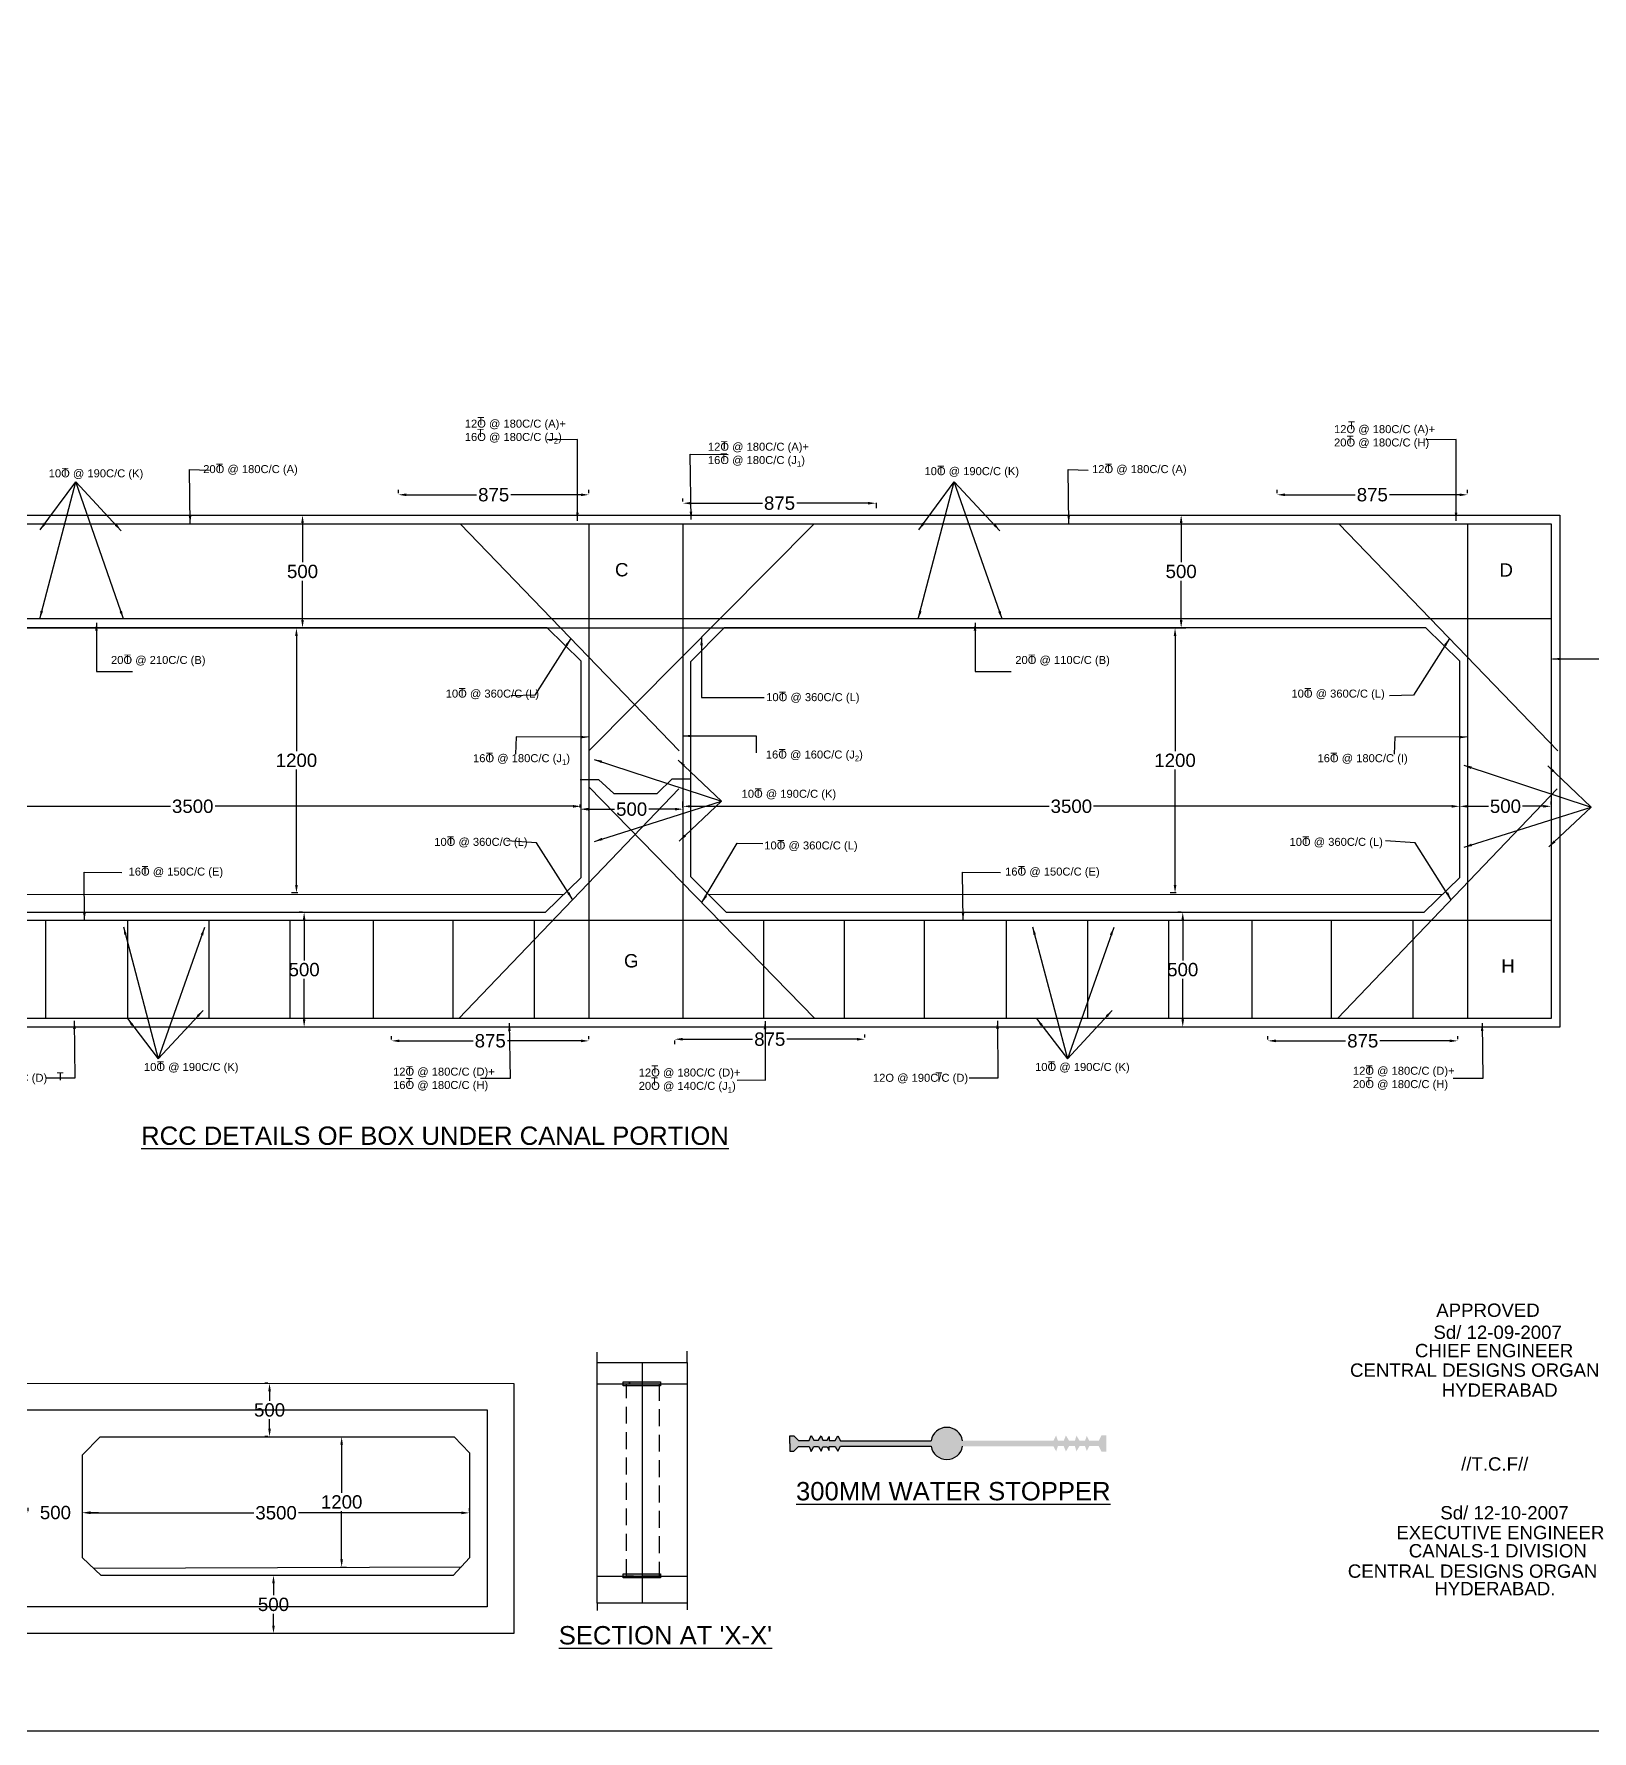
# Model space of a CAD drawing. Header units: metres. Extents: x 450 to 1448, y 458 to 586.
# Drawn here: x 1330.4 to 1388.8, y 458.1 to 521.7 of the extents above; entities that cross this region are included whole.
import ezdxf

# ---------------------------------------------------------------- set-up
doc = ezdxf.new("R2010")
doc.units = ezdxf.units.M
doc.header["$MEASUREMENT"] = 0
doc.linetypes.add('HIDDEN', pattern=[9.525, 6.35, -3.175])
for name, color, linetype in [('DIMENSION', 7, 'Continuous'), ('DRAWING', 7, 'Continuous'), ('TEXT', 7, 'Continuous')]:
    doc.layers.add(name, color=color, linetype=linetype)
doc.styles.get("Standard").update_dxf_attribs({"font": 'arial.ttf'})
doc.dimstyles.get("Standard").update_dxf_attribs({"dimtxt": 0.5, "dimasz": 0.3, "dimexe": 0.18, "dimexo": 0.0625, "dimgap": 0.09, "dimtad": 0, "dimtih": 1, "dimtoh": 1, "dimdec": 4, "dimzin": 0, "dimdsep": 46, "dimtxsty": 'Standard', "dimcen": 0.09, "dimadec": 0, "dimazin": 0, "dimtfac": 1, "dimtdec": 4, "dimtofl": 0, "dimtmove": 0, "dimatfit": 3, "dimfxl": 1, "dimtolj": 1, "dimtzin": 0, "dimarcsym": 0})

# ---------------------------------------------------------------- blocks, each defined once
blk = doc.blocks.new('*D82')
at = {"layer": 'Defpoints', "color": 0, "ltscale": 0.1, "transparency": 16777216}
for p in [(1344.062, 504.426), (1344.062, 504.426), (1351.203, 504.426)]:
    blk.add_point(p, dxfattribs=at)
at = {"layer": 'DIMENSION', "color": 0, "lineweight": -2, "ltscale": 0.1, "transparency": 16777216}
for p, q in [((1344.062, 504.488), (1344.062, 504.606)), ((1351.203, 504.488), (1351.203, 504.606)), ((1344.362, 504.426), (1346.988, 504.426)), ((1350.903, 504.426), (1348.277, 504.426))]:
    blk.add_line(p, q, dxfattribs=at)
at = {"layer": 'DIMENSION', "color": 0, "ltscale": 0.1, "transparency": 16777216}
for points in [[(1344.362, 504.476), (1344.362, 504.376), (1344.062, 504.426)], [(1350.903, 504.476), (1350.903, 504.376), (1351.203, 504.426)]]:
    blk.add_solid(points, dxfattribs=at)
at = {"layer": 'DIMENSION', "color": 0, "ltscale": 0.1, "transparency": 16777216, "insert": (1347.633, 504.426), "char_height": 0.5, "attachment_point": 5}
blk.add_mtext('\\A1;875', dxfattribs=at)
blk = doc.blocks.new('*D96')
at = {"layer": 'Defpoints', "color": 0, "ltscale": 0.1, "transparency": 16777216}
for p in [(1340.439, 503.665), (1307.495, 499.434), (1340.466, 499.434)]:
    blk.add_point(p, dxfattribs=at)
at = {"layer": 'DIMENSION', "color": 0, "lineweight": -2, "ltscale": 0.1, "transparency": 16777216}
for p, q in [((1340.466, 503.365), (1340.466, 501.895)), ((1340.502, 503.665), (1340.646, 503.665)), ((1340.466, 499.734), (1340.466, 501.204)), ((1307.557, 499.434), (1340.646, 499.434))]:
    blk.add_line(p, q, dxfattribs=at)
at = {"layer": 'DIMENSION', "color": 0, "ltscale": 0.1, "transparency": 16777216}
for points in [[(1340.416, 503.365), (1340.516, 503.365), (1340.466, 503.665)], [(1340.416, 499.734), (1340.516, 499.734), (1340.466, 499.434)]]:
    blk.add_solid(points, dxfattribs=at)
at = {"layer": 'DIMENSION', "color": 0, "ltscale": 0.1, "transparency": 16777216, "insert": (1340.466, 501.55), "char_height": 0.5, "attachment_point": 5}
blk.add_mtext('\\A1;500', dxfattribs=at)
blk = doc.blocks.new('*D83')
at = {"layer": 'Defpoints', "color": 0, "ltscale": 0.1, "transparency": 16777216}
for p in [(1340.439, 499.434), (1340.238, 489.5), (1340.346, 489.5)]:
    blk.add_point(p, dxfattribs=at)
at = {"layer": 'DIMENSION', "color": 0, "lineweight": -2, "ltscale": 0.1, "transparency": 16777216}
for p, q in [((1340.377, 499.434), (1340.058, 499.434)), ((1340.238, 499.134), (1340.238, 494.812)), ((1340.238, 489.8), (1340.238, 494.122)), ((1340.284, 489.5), (1340.058, 489.5))]:
    blk.add_line(p, q, dxfattribs=at)
at = {"layer": 'DIMENSION', "color": 0, "ltscale": 0.1, "transparency": 16777216}
for points in [[(1340.188, 499.134), (1340.288, 499.134), (1340.238, 499.434)], [(1340.188, 489.8), (1340.288, 489.8), (1340.238, 489.5)]]:
    blk.add_solid(points, dxfattribs=at)
at = {"layer": 'DIMENSION', "color": 0, "ltscale": 0.1, "transparency": 16777216, "insert": (1340.238, 494.467), "char_height": 0.5, "attachment_point": 5}
blk.add_mtext('\\A1;1200', dxfattribs=at)
blk = doc.blocks.new('*D97')
at = {"layer": 'Defpoints', "color": 0, "ltscale": 0.1, "transparency": 16777216}
for p in [(1340.526, 488.779), (1340.526, 484.464), (1340.526, 484.464)]:
    blk.add_point(p, dxfattribs=at)
at = {"layer": 'DIMENSION', "color": 0, "lineweight": -2, "ltscale": 0.1, "transparency": 16777216}
for p, q in [((1340.463, 488.779), (1340.346, 488.779)), ((1340.526, 488.479), (1340.526, 486.967)), ((1340.526, 484.764), (1340.526, 486.276)), ((1340.463, 484.464), (1340.346, 484.464))]:
    blk.add_line(p, q, dxfattribs=at)
at = {"layer": 'DIMENSION', "color": 0, "ltscale": 0.1, "transparency": 16777216}
for points in [[(1340.476, 488.479), (1340.576, 488.479), (1340.526, 488.779)], [(1340.476, 484.764), (1340.576, 484.764), (1340.526, 484.464)]]:
    blk.add_solid(points, dxfattribs=at)
at = {"layer": 'DIMENSION', "color": 0, "ltscale": 0.1, "transparency": 16777216, "insert": (1340.526, 486.621), "char_height": 0.5, "attachment_point": 5}
blk.add_mtext('\\A1;500', dxfattribs=at)
blk = doc.blocks.new('*D99')
at = {"layer": 'Defpoints', "color": 0, "ltscale": 0.1, "transparency": 16777216}
for p in [(1321.787, 492.638), (1350.911, 492.745), (1350.911, 492.638)]:
    blk.add_point(p, dxfattribs=at)
at = {"layer": 'DIMENSION', "color": 0, "lineweight": -2, "ltscale": 0.1, "transparency": 16777216}
for p, q in [((1321.787, 492.701), (1321.787, 492.925)), ((1322.087, 492.745), (1335.514, 492.745)), ((1350.611, 492.745), (1337.185, 492.745)), ((1350.911, 492.701), (1350.911, 492.925))]:
    blk.add_line(p, q, dxfattribs=at)
at = {"layer": 'DIMENSION', "color": 0, "ltscale": 0.1, "transparency": 16777216}
for points in [[(1322.087, 492.795), (1322.087, 492.695), (1321.787, 492.745)], [(1350.611, 492.795), (1350.611, 492.695), (1350.911, 492.745)]]:
    blk.add_solid(points, dxfattribs=at)
at = {"layer": 'DIMENSION', "color": 0, "ltscale": 0.1, "transparency": 16777216, "insert": (1336.349, 492.745), "char_height": 0.5, "attachment_point": 5}
blk.add_mtext('\\A1;3500', dxfattribs=at)
blk = doc.blocks.new('*D86')
at = {"layer": 'Defpoints', "color": 0, "ltscale": 0.1, "transparency": 16777216}
for p in [(1343.801, 483.937), (1351.205, 483.951), (1351.205, 483.951)]:
    blk.add_point(p, dxfattribs=at)
at = {"layer": 'DIMENSION', "color": 0, "lineweight": -2, "ltscale": 0.1, "transparency": 16777216}
for p, q in [((1343.801, 484), (1343.801, 484.131)), ((1344.101, 483.951), (1346.859, 483.951)), ((1350.905, 483.951), (1348.148, 483.951)), ((1351.205, 484.014), (1351.205, 484.131))]:
    blk.add_line(p, q, dxfattribs=at)
at = {"layer": 'DIMENSION', "color": 0, "ltscale": 0.1, "transparency": 16777216}
for points in [[(1344.101, 484.001), (1344.101, 483.901), (1343.801, 483.951)], [(1350.905, 484.001), (1350.905, 483.901), (1351.205, 483.951)]]:
    blk.add_solid(points, dxfattribs=at)
at = {"layer": 'DIMENSION', "color": 0, "ltscale": 0.1, "transparency": 16777216, "insert": (1347.503, 483.951), "char_height": 0.5, "attachment_point": 5}
blk.add_mtext('\\A1;875', dxfattribs=at)
blk = doc.blocks.new('*D100')
at = {"layer": 'Defpoints', "color": 0, "ltscale": 0.1, "transparency": 16777216}
for p in [(1373.384, 503.665), (1307.495, 499.434), (1373.411, 499.434)]:
    blk.add_point(p, dxfattribs=at)
at = {"layer": 'DIMENSION', "color": 0, "lineweight": -2, "ltscale": 0.1, "transparency": 16777216}
for p, q in [((1373.411, 503.365), (1373.411, 501.895)), ((1373.446, 503.665), (1373.591, 503.665)), ((1373.411, 499.734), (1373.411, 501.204)), ((1307.557, 499.434), (1373.591, 499.434))]:
    blk.add_line(p, q, dxfattribs=at)
at = {"layer": 'DIMENSION', "color": 0, "ltscale": 0.1, "transparency": 16777216}
for points in [[(1373.361, 503.365), (1373.461, 503.365), (1373.411, 503.665)], [(1373.361, 499.734), (1373.461, 499.734), (1373.411, 499.434)]]:
    blk.add_solid(points, dxfattribs=at)
at = {"layer": 'DIMENSION', "color": 0, "ltscale": 0.1, "transparency": 16777216, "insert": (1373.411, 501.55), "char_height": 0.5, "attachment_point": 5}
blk.add_mtext('\\A1;500', dxfattribs=at)
blk = doc.blocks.new('*D87')
at = {"layer": 'Defpoints', "color": 0, "ltscale": 0.1, "transparency": 16777216}
for p in [(1373.384, 499.434), (1373.182, 489.5), (1373.291, 489.5)]:
    blk.add_point(p, dxfattribs=at)
at = {"layer": 'DIMENSION', "color": 0, "lineweight": -2, "ltscale": 0.1, "transparency": 16777216}
for p, q in [((1373.321, 499.434), (1373.002, 499.434)), ((1373.182, 499.134), (1373.182, 494.812)), ((1373.182, 489.8), (1373.182, 494.122)), ((1373.228, 489.5), (1373.002, 489.5))]:
    blk.add_line(p, q, dxfattribs=at)
at = {"layer": 'DIMENSION', "color": 0, "ltscale": 0.1, "transparency": 16777216}
for points in [[(1373.132, 499.134), (1373.232, 499.134), (1373.182, 499.434)], [(1373.132, 489.8), (1373.232, 489.8), (1373.182, 489.5)]]:
    blk.add_solid(points, dxfattribs=at)
at = {"layer": 'DIMENSION', "color": 0, "ltscale": 0.1, "transparency": 16777216, "insert": (1373.182, 494.467), "char_height": 0.5, "attachment_point": 5}
blk.add_mtext('\\A1;1200', dxfattribs=at)
blk = doc.blocks.new('*D101')
at = {"layer": 'Defpoints', "color": 0, "ltscale": 0.1, "transparency": 16777216}
for p in [(1373.47, 488.779), (1373.47, 484.464), (1373.47, 484.464)]:
    blk.add_point(p, dxfattribs=at)
at = {"layer": 'DIMENSION', "color": 0, "lineweight": -2, "ltscale": 0.1, "transparency": 16777216}
for p, q in [((1373.408, 488.779), (1373.29, 488.779)), ((1373.47, 488.479), (1373.47, 486.967)), ((1373.47, 484.764), (1373.47, 486.276)), ((1373.408, 484.464), (1373.29, 484.464))]:
    blk.add_line(p, q, dxfattribs=at)
at = {"layer": 'DIMENSION', "color": 0, "ltscale": 0.1, "transparency": 16777216}
for points in [[(1373.42, 488.479), (1373.52, 488.479), (1373.47, 488.779)], [(1373.42, 484.764), (1373.52, 484.764), (1373.47, 484.464)]]:
    blk.add_solid(points, dxfattribs=at)
at = {"layer": 'DIMENSION', "color": 0, "ltscale": 0.1, "transparency": 16777216, "insert": (1373.47, 486.621), "char_height": 0.5, "attachment_point": 5}
blk.add_mtext('\\A1;500', dxfattribs=at)
blk = doc.blocks.new('*D102')
at = {"layer": 'Defpoints', "color": 0, "ltscale": 0.1, "transparency": 16777216}
for p in [(1350.879, 492.638), (1354.732, 492.638), (1354.732, 492.638)]:
    blk.add_point(p, dxfattribs=at)
at = {"layer": 'DIMENSION', "color": 0, "lineweight": -2, "ltscale": 0.1, "transparency": 16777216}
for p, q in [((1350.879, 492.701), (1350.879, 492.818)), ((1351.179, 492.638), (1352.164, 492.638)), ((1354.432, 492.638), (1353.447, 492.638)), ((1354.732, 492.701), (1354.732, 492.818))]:
    blk.add_line(p, q, dxfattribs=at)
at = {"layer": 'DIMENSION', "color": 0, "ltscale": 0.1, "transparency": 16777216}
for points in [[(1351.179, 492.688), (1351.179, 492.588), (1350.879, 492.638)], [(1354.432, 492.688), (1354.432, 492.588), (1354.732, 492.638)]]:
    blk.add_solid(points, dxfattribs=at)
at = {"layer": 'DIMENSION', "color": 0, "ltscale": 0.1, "transparency": 16777216, "insert": (1352.806, 492.638), "char_height": 0.5, "attachment_point": 5}
blk.add_mtext('\\A1;500', dxfattribs=at)
blk = doc.blocks.new('*D103')
at = {"layer": 'Defpoints', "color": 0, "ltscale": 0.1, "transparency": 16777216}
for p in [(1354.732, 492.638), (1383.856, 492.745), (1383.856, 492.638)]:
    blk.add_point(p, dxfattribs=at)
at = {"layer": 'DIMENSION', "color": 0, "lineweight": -2, "ltscale": 0.1, "transparency": 16777216}
for p, q in [((1354.732, 492.701), (1354.732, 492.925)), ((1355.032, 492.745), (1368.458, 492.745)), ((1383.556, 492.745), (1370.129, 492.745)), ((1383.856, 492.701), (1383.856, 492.925))]:
    blk.add_line(p, q, dxfattribs=at)
at = {"layer": 'DIMENSION', "color": 0, "ltscale": 0.1, "transparency": 16777216}
for points in [[(1355.032, 492.795), (1355.032, 492.695), (1354.732, 492.745)], [(1383.556, 492.795), (1383.556, 492.695), (1383.856, 492.745)]]:
    blk.add_solid(points, dxfattribs=at)
at = {"layer": 'DIMENSION', "color": 0, "ltscale": 0.1, "transparency": 16777216, "insert": (1369.294, 492.745), "char_height": 0.5, "attachment_point": 5}
blk.add_mtext('\\A1;3500', dxfattribs=at)
blk = doc.blocks.new('*D88')
at = {"layer": 'Defpoints', "color": 0, "ltscale": 0.1, "transparency": 16777216}
for p in [(1354.419, 484.029), (1361.553, 484.012), (1361.553, 484.012)]:
    blk.add_point(p, dxfattribs=at)
at = {"layer": 'DIMENSION', "color": 0, "lineweight": -2, "ltscale": 0.1, "transparency": 16777216}
for p, q in [((1354.419, 483.967), (1354.419, 483.832)), ((1354.719, 484.012), (1357.341, 484.012)), ((1361.253, 484.012), (1358.63, 484.012)), ((1361.553, 484.074), (1361.553, 484.192))]:
    blk.add_line(p, q, dxfattribs=at)
at = {"layer": 'DIMENSION', "color": 0, "ltscale": 0.1, "transparency": 16777216}
for points in [[(1354.719, 484.062), (1354.719, 483.962), (1354.419, 484.012)], [(1361.253, 484.062), (1361.253, 483.962), (1361.553, 484.012)]]:
    blk.add_solid(points, dxfattribs=at)
at = {"layer": 'DIMENSION', "color": 0, "ltscale": 0.1, "transparency": 16777216, "insert": (1357.986, 484.012), "char_height": 0.5, "attachment_point": 5}
blk.add_mtext('\\A1;875', dxfattribs=at)
blk = doc.blocks.new('*D89')
at = {"layer": 'Defpoints', "color": 0, "ltscale": 0.1, "transparency": 16777216}
for p in [(1376.661, 483.937), (1383.782, 483.951), (1383.782, 483.951)]:
    blk.add_point(p, dxfattribs=at)
at = {"layer": 'DIMENSION', "color": 0, "lineweight": -2, "ltscale": 0.1, "transparency": 16777216}
for p, q in [((1376.661, 484), (1376.661, 484.131)), ((1376.961, 483.951), (1379.577, 483.951)), ((1383.482, 483.951), (1380.866, 483.951)), ((1383.782, 484.014), (1383.782, 484.131))]:
    blk.add_line(p, q, dxfattribs=at)
at = {"layer": 'DIMENSION', "color": 0, "ltscale": 0.1, "transparency": 16777216}
for points in [[(1376.961, 484.001), (1376.961, 483.901), (1376.661, 483.951)], [(1383.482, 484.001), (1383.482, 483.901), (1383.782, 483.951)]]:
    blk.add_solid(points, dxfattribs=at)
at = {"layer": 'DIMENSION', "color": 0, "ltscale": 0.1, "transparency": 16777216, "insert": (1380.221, 483.951), "char_height": 0.5, "attachment_point": 5}
blk.add_mtext('\\A1;875', dxfattribs=at)
blk = doc.blocks.new('*D90')
at = {"layer": 'Defpoints', "color": 0, "ltscale": 0.1, "transparency": 16777216}
for p in [(1354.732, 504.11), (1354.732, 504.11), (1361.971, 504.186)]:
    blk.add_point(p, dxfattribs=at)
at = {"layer": 'DIMENSION', "color": 0, "lineweight": -2, "ltscale": 0.1, "transparency": 16777216}
for p, q in [((1354.732, 504.172), (1354.732, 504.29)), ((1355.032, 504.11), (1357.707, 504.11)), ((1361.671, 504.11), (1358.996, 504.11)), ((1361.971, 504.124), (1361.971, 503.93))]:
    blk.add_line(p, q, dxfattribs=at)
at = {"layer": 'DIMENSION', "color": 0, "ltscale": 0.1, "transparency": 16777216}
for points in [[(1355.032, 504.16), (1355.032, 504.06), (1354.732, 504.11)], [(1361.671, 504.16), (1361.671, 504.06), (1361.971, 504.11)]]:
    blk.add_solid(points, dxfattribs=at)
at = {"layer": 'DIMENSION', "color": 0, "ltscale": 0.1, "transparency": 16777216, "insert": (1358.351, 504.11), "char_height": 0.5, "attachment_point": 5}
blk.add_mtext('\\A1;875', dxfattribs=at)
blk = doc.blocks.new('*D91')
at = {"layer": 'Defpoints', "color": 0, "ltscale": 0.1, "transparency": 16777216}
for p in [(1377.006, 504.426), (1377.006, 504.426), (1384.148, 504.426)]:
    blk.add_point(p, dxfattribs=at)
at = {"layer": 'DIMENSION', "color": 0, "lineweight": -2, "ltscale": 0.1, "transparency": 16777216}
for p, q in [((1377.006, 504.488), (1377.006, 504.606)), ((1384.148, 504.488), (1384.148, 504.606)), ((1377.306, 504.426), (1379.933, 504.426)), ((1383.848, 504.426), (1381.222, 504.426))]:
    blk.add_line(p, q, dxfattribs=at)
at = {"layer": 'DIMENSION', "color": 0, "ltscale": 0.1, "transparency": 16777216}
for points in [[(1377.306, 504.476), (1377.306, 504.376), (1377.006, 504.426)], [(1383.848, 504.476), (1383.848, 504.376), (1384.148, 504.426)]]:
    blk.add_solid(points, dxfattribs=at)
at = {"layer": 'DIMENSION', "color": 0, "ltscale": 0.1, "transparency": 16777216, "insert": (1380.577, 504.426), "char_height": 0.5, "attachment_point": 5}
blk.add_mtext('\\A1;875', dxfattribs=at)
blk = doc.blocks.new('*D112')
at = {"layer": 'Defpoints', "color": 0, "ltscale": 0.1, "transparency": 16777216}
for p in [(1330.179, 466.264), (1330.179, 466.255), (1332.222, 466.255)]:
    blk.add_point(p, dxfattribs=at)
at = {"layer": 'DIMENSION', "color": 0, "lineweight": -2, "ltscale": 0.1, "transparency": 16777216}
for p, q in [((1330.179, 466.318), (1330.179, 466.444)), ((1332.222, 466.318), (1332.222, 466.444)), ((1329.879, 466.264), (1329.579, 466.264)), ((1332.522, 466.264), (1332.822, 466.264))]:
    blk.add_line(p, q, dxfattribs=at)
at = {"layer": 'DIMENSION', "color": 0, "ltscale": 0.1, "transparency": 16777216}
for points in [[(1329.879, 466.314), (1329.879, 466.214), (1330.179, 466.264)], [(1332.522, 466.314), (1332.522, 466.214), (1332.222, 466.264)]]:
    blk.add_solid(points, dxfattribs=at)
at = {"layer": 'DIMENSION', "color": 0, "ltscale": 0.1, "transparency": 16777216, "insert": (1331.201, 466.264), "char_height": 0.5, "attachment_point": 5}
blk.add_mtext('\\A1;500', dxfattribs=at)
blk = doc.blocks.new('*D113')
at = {"layer": 'Defpoints', "color": 0, "ltscale": 0.1, "transparency": 16777216}
for p in [(1332.222, 466.255), (1346.726, 466.255), (1346.726, 466.255)]:
    blk.add_point(p, dxfattribs=at)
at = {"layer": 'DIMENSION', "color": 0, "lineweight": -2, "ltscale": 0.1, "transparency": 16777216}
for p, q in [((1332.222, 466.318), (1332.222, 466.435)), ((1346.726, 466.318), (1346.726, 466.435)), ((1332.522, 466.255), (1338.638, 466.255)), ((1346.426, 466.255), (1340.31, 466.255))]:
    blk.add_line(p, q, dxfattribs=at)
at = {"layer": 'DIMENSION', "color": 0, "ltscale": 0.1, "transparency": 16777216}
for points in [[(1332.522, 466.305), (1332.522, 466.205), (1332.222, 466.255)], [(1346.426, 466.305), (1346.426, 466.205), (1346.726, 466.255)]]:
    blk.add_solid(points, dxfattribs=at)
at = {"layer": 'DIMENSION', "color": 0, "ltscale": 0.1, "transparency": 16777216, "insert": (1339.474, 466.255), "char_height": 0.5, "attachment_point": 5}
blk.add_mtext('\\A1;3500', dxfattribs=at)
blk = doc.blocks.new('*D114')
at = {"layer": 'Defpoints', "color": 0, "ltscale": 0.1, "transparency": 16777216}
for p in [(1341.793, 469.105), (1341.81, 464.216), (1341.933, 464.216)]:
    blk.add_point(p, dxfattribs=at)
at = {"layer": 'DIMENSION', "color": 0, "lineweight": -2, "ltscale": 0.1, "transparency": 16777216}
for p, q in [((1341.855, 469.105), (1342.113, 469.105)), ((1341.933, 468.805), (1341.933, 467.006)), ((1341.933, 464.516), (1341.933, 466.316)), ((1341.873, 464.216), (1342.113, 464.216))]:
    blk.add_line(p, q, dxfattribs=at)
at = {"layer": 'DIMENSION', "color": 0, "ltscale": 0.1, "transparency": 16777216}
for points in [[(1341.883, 468.805), (1341.983, 468.805), (1341.933, 469.105)], [(1341.883, 464.516), (1341.983, 464.516), (1341.933, 464.216)]]:
    blk.add_solid(points, dxfattribs=at)
at = {"layer": 'DIMENSION', "color": 0, "ltscale": 0.1, "transparency": 16777216, "insert": (1341.933, 466.661), "char_height": 0.5, "attachment_point": 5}
blk.add_mtext('\\A1;1200', dxfattribs=at)
blk = doc.blocks.new('*D117')
at = {"layer": 'Defpoints', "color": 0, "ltscale": 0.1, "transparency": 16777216}
for p in [(1339.229, 471.111), (1339.23, 471.111), (1339.229, 469.113)]:
    blk.add_point(p, dxfattribs=at)
at = {"layer": 'DIMENSION', "color": 0, "lineweight": -2, "ltscale": 0.1, "transparency": 16777216}
for p, q in [((1339.167, 471.111), (1339.049, 471.111)), ((1339.229, 470.811), (1339.229, 470.457)), ((1339.229, 469.413), (1339.229, 469.767)), ((1339.167, 469.113), (1339.049, 469.113))]:
    blk.add_line(p, q, dxfattribs=at)
at = {"layer": 'DIMENSION', "color": 0, "ltscale": 0.1, "transparency": 16777216}
for points in [[(1339.179, 470.811), (1339.279, 470.811), (1339.229, 471.111)], [(1339.179, 469.413), (1339.279, 469.413), (1339.229, 469.113)]]:
    blk.add_solid(points, dxfattribs=at)
at = {"layer": 'DIMENSION', "color": 0, "ltscale": 0.1, "transparency": 16777216, "insert": (1339.229, 470.112), "char_height": 0.5, "attachment_point": 5}
blk.add_mtext('\\A1;500', dxfattribs=at)
blk = doc.blocks.new('*D118')
at = {"layer": 'Defpoints', "color": 0, "ltscale": 0.1, "transparency": 16777216}
for p in [(1339.377, 463.91), (1339.53, 463.91), (1339.512, 461.729)]:
    blk.add_point(p, dxfattribs=at)
at = {"layer": 'DIMENSION', "color": 0, "lineweight": -2, "ltscale": 0.1, "transparency": 16777216}
for p, q in [((1339.468, 463.91), (1339.197, 463.91)), ((1339.377, 463.61), (1339.377, 463.165)), ((1339.377, 462.029), (1339.377, 462.474)), ((1339.45, 461.729), (1339.197, 461.729))]:
    blk.add_line(p, q, dxfattribs=at)
at = {"layer": 'DIMENSION', "color": 0, "ltscale": 0.1, "transparency": 16777216}
for points in [[(1339.327, 463.61), (1339.427, 463.61), (1339.377, 463.91)], [(1339.327, 462.029), (1339.427, 462.029), (1339.377, 461.729)]]:
    blk.add_solid(points, dxfattribs=at)
at = {"layer": 'DIMENSION', "color": 0, "ltscale": 0.1, "transparency": 16777216, "insert": (1339.377, 462.82), "char_height": 0.5, "attachment_point": 5}
blk.add_mtext('\\A1;500', dxfattribs=at)
blk = doc.blocks.new('*D129')
at = {"layer": 'Defpoints', "color": 0, "ltscale": 0.1, "transparency": 16777216}
for p in [(1383.856, 492.745), (1387.285, 492.745), (1387.285, 492.745)]:
    blk.add_point(p, dxfattribs=at)
at = {"layer": 'DIMENSION', "color": 0, "lineweight": -2, "ltscale": 0.1, "transparency": 16777216}
for p, q in [((1383.856, 492.808), (1383.856, 492.925)), ((1384.156, 492.745), (1384.929, 492.745)), ((1386.985, 492.745), (1386.212, 492.745)), ((1387.285, 492.808), (1387.285, 492.925))]:
    blk.add_line(p, q, dxfattribs=at)
at = {"layer": 'DIMENSION', "color": 0, "ltscale": 0.1, "transparency": 16777216}
for points in [[(1384.156, 492.795), (1384.156, 492.695), (1383.856, 492.745)], [(1386.985, 492.795), (1386.985, 492.695), (1387.285, 492.745)]]:
    blk.add_solid(points, dxfattribs=at)
at = {"layer": 'DIMENSION', "color": 0, "ltscale": 0.1, "transparency": 16777216, "insert": (1385.57, 492.745), "char_height": 0.5, "attachment_point": 5}
blk.add_mtext('\\A1;500', dxfattribs=at)

msp = doc.modelspace()

# ---------------------------------------------------------------- hatches: boundary and pattern name
at = {"layer": 'DRAWING', "ltscale": 0.1}
h = msp.add_hatch(dxfattribs=at)
h.set_pattern_fill('AR-CONC', scale=0.5)
h.set_pattern_definition([(50, (0, 0), (3.586301, -0.3137607), [0.375, -4.125]), (355, (0, 0), (-0.693757, 3.760961), [0.3, -3.3]), (100.45144, (0.299, -0.026), (2.892544, 3.4472), [0.318701, -3.505711]), (46.1842, (0, 1), (5.336207, -0.827596), [0.5625, -6.1875]), (96.63564, (0.4447, 0.931), (4.67331, 4.870593), [0.478052, -5.258569]), (351.18416, (0, 1), (4.67331, 4.870593), [0.45, -4.95]), (21, (0.5, 0.75), (2.984535, -2.0130945), [0.375, -4.125]), (326, (0.5, 0.75), (1.216577, 3.62575), [0.3, -3.3]), (71.45144, (0.7487, 0.5822), (4.201112, 1.612656), [0.318701, -3.505711]), (37.5, (0, 0), (0.0607993, 1.6644693), [0, -3.26, 0, -3.35, 0, -3.3125]), (7.5, (0, 0), (1.3153477, 1.9720586), [0, -1.91, 0, -3.185, 0, -1.2625]), (327.5, (-1.115, 0), (2.6691122, -0.1127744), [0, -1.25, 0, -3.9, 0, -5.175]), (317.5, (-1.615, 0), (2.915931, 0.500525), [0, -1.625, 0, -2.59, 0, -3.675])])
h.paths.add_polyline_path([(1352.49401, 471.17113), (1353.89235, 471.17113), (1353.89235, 471.02264), (1352.49401, 471.02264)])
h.paths.add_polyline_path([(1352.49401, 463.9637), (1353.89235, 463.9637), (1353.89235, 463.81522), (1352.49401, 463.81522)])
h = msp.add_hatch(color=7, dxfattribs=at)
h.dxf.hatch_style = 1
h.paths.add_polyline_path([(1352.49401, 471.17113), (1353.89235, 471.17113), (1353.89235, 471.02264), (1352.49401, 471.02264)])
h.paths.add_polyline_path([(1352.49401, 463.9637), (1353.89235, 463.9637), (1353.89235, 463.81522), (1352.49401, 463.81522)])
h = msp.add_hatch(color=7, dxfattribs=at)
h.dxf.hatch_style = 1
h.paths.add_polyline_path([(1364.03171, 468.96099), (1360.63779, 468.96099), (1360.5358, 469.14791), (1360.43376, 468.96949), (1360.21694, 468.96949), (1360.21694, 469.11816), (1360.14043, 468.97798), (1359.97463, 468.97798), (1359.9066, 469.14791), (1359.81735, 468.97373), (1359.63454, 468.97373), (1359.5325, 469.16065), (1359.46025, 468.96524), (1359.06063, 468.96524), (1358.89056, 469.14791), (1358.74181, 469.14791), (1358.74181, 468.85671), (1370.60215, 468.85671), (1370.60215, 469.16032), (1370.42243, 469.16032), (1370.31974, 468.95691), (1369.96326, 468.95691), (1369.87372, 469.14019), (1369.80545, 468.95691), (1369.60072, 468.95691), (1369.48553, 469.14873), (1369.42583, 468.95691), (1369.20832, 468.95691), (1369.08887, 469.15724), (1369.00785, 468.95691), (1368.7903, 468.95691), (1368.72207, 469.15297), (1368.62397, 468.96099), (1365.21707, 468.96099, 0.83942348)])
h.paths.add_polyline_path([(1365.21707, 468.75244), (1368.62397, 468.75244), (1368.72207, 468.56045), (1368.7903, 468.75652), (1369.00785, 468.75652), (1369.08887, 468.55619), (1369.20832, 468.75652), (1369.42583, 468.75652), (1369.48553, 468.5647), (1369.60072, 468.75652), (1369.80545, 468.75652), (1369.87372, 468.57324), (1369.96326, 468.75652), (1370.31974, 468.75652), (1370.42243, 468.5531), (1370.60215, 468.5531), (1370.60215, 468.85671), (1358.74181, 468.85671), (1358.74181, 468.56552), (1358.89056, 468.56552), (1359.06063, 468.74819), (1359.46025, 468.74819), (1359.5325, 468.55277), (1359.63454, 468.73969), (1359.81735, 468.73969), (1359.9066, 468.56552), (1359.97463, 468.73544), (1360.14043, 468.73544), (1360.21694, 468.59526), (1360.21694, 468.74394), (1360.43376, 468.74394), (1360.5358, 468.56552), (1360.63779, 468.75244), (1364.03171, 468.75244, 0.83942348)])

# ---------------------------------------------------------------- linework, layer by layer
for points in [[(1277.21883, 552.38184), (1447.64372, 552.38184), (1447.64372, 458.07318), (1277.21883, 458.07318)], [(1284.99038, 503.66545), (1387.60849, 503.66545), (1387.60849, 484.46408), (1284.99038, 484.46408)], [(1285.31426, 503.34158), (1387.28461, 503.34158), (1387.28461, 484.78795), (1285.31426, 484.78795)], [(1351.51718, 471.89013), (1354.88513, 471.89013), (1354.88513, 462.86932), (1351.51718, 462.86932)], [(1297.08549, 471.11572), (1348.38736, 471.11041), (1348.38736, 461.72783), (1297.08549, 461.73314)], [(1352.49401, 471.17113), (1353.89235, 471.17113), (1353.89235, 471.02264), (1352.49401, 471.02264)], [(1298.08221, 470.11889), (1347.39064, 470.11379), (1347.39064, 462.72465), (1298.08221, 462.72975)], [(1352.49401, 463.9637), (1353.89235, 463.9637), (1353.89235, 463.81522), (1352.49401, 463.81522)]]:
    msp.add_lwpolyline(points, close=True, dxfattribs=at)
for points in [[(1346.37924, 503.34158), (1354.58695, 494.83182)], [(1346.37924, 503.34158), (1354.58695, 494.83182)], [(1351.20325, 503.34158), (1351.20325, 484.78795)], [(1351.20325, 494.82803), (1359.65256, 503.34158)], [(1354.73179, 503.34158), (1354.73179, 484.78795)], [(1379.32374, 503.34158), (1387.53145, 494.83182)], [(1384.14775, 503.34158), (1384.14775, 484.78795)], [(1351.20325, 499.77354), (1318.25875, 499.77354)], [(1387.28461, 499.77354), (1351.20325, 499.77354)], [(1349.63846, 499.4338), (1323.32724, 499.4338)], [(1350.9111, 498.19049), (1349.63846, 499.4338)], [(1355.01936, 498.1687), (1356.27174, 499.4338)], [(1382.58296, 499.4338), (1356.27174, 499.4338)], [(1383.8556, 498.19049), (1382.58296, 499.4338)], [(1350.9111, 490.07666), (1350.9111, 498.19049)], [(1355.01936, 498.1687), (1355.01936, 490.10919)], [(1383.8556, 490.07666), (1383.8556, 498.19049)], [(1346.33277, 484.78795), (1354.5706, 493.39917)], [(1346.33277, 484.78795), (1354.5706, 493.39917)], [(1350.87938, 493.74621), (1351.56678, 493.74621), (1352.13927, 493.22051), (1353.76478, 493.22051), (1354.32055, 493.77171), (1355.01936, 493.77171)], [(1359.68, 484.78795), (1351.20325, 493.47787)], [(1379.27727, 484.78795), (1387.51509, 493.39917)], [(1349.57632, 488.77871), (1350.9111, 490.07666)], [(1356.3448, 488.77871), (1355.01936, 490.10919)], [(1382.52082, 488.77871), (1383.8556, 490.07666)], [(1350.24371, 489.42768), (1322.73758, 489.44395)], [(1383.18821, 489.42768), (1355.68208, 489.44395)], [(1323.4003, 488.77871), (1349.57632, 488.77871)], [(1356.3448, 488.77871), (1382.52082, 488.77871)], [(1351.20325, 488.46009), (1318.25875, 488.46009)], [(1330.83075, 488.46009), (1330.83075, 484.78795)], [(1333.9005, 488.46009), (1333.9005, 484.78795)], [(1336.94862, 488.46009), (1336.94862, 484.78795)], [(1339.99227, 488.46009), (1339.99227, 484.78795)], [(1343.11747, 488.46009), (1343.11747, 484.78795)], [(1346.09582, 488.46009), (1346.09582, 484.78795)], [(1349.15254, 488.46009), (1349.15254, 484.78795)], [(1387.28461, 488.46009), (1351.20325, 488.46009)], [(1357.74931, 488.46009), (1357.74931, 484.78795)], [(1360.7708, 488.46009), (1360.7708, 484.78795)], [(1363.77525, 488.46009), (1363.77525, 484.78795)], [(1366.845, 488.46009), (1366.845, 484.78795)], [(1369.89312, 488.46009), (1369.89312, 484.78795)], [(1372.93677, 488.46009), (1372.93677, 484.78795)], [(1376.06197, 488.46009), (1376.06197, 484.78795)], [(1379.04032, 488.46009), (1379.04032, 484.78795)], [(1382.09704, 488.46009), (1382.09704, 484.78795)], [(1357.80749, 482.47291), (1356.76287, 482.45954)], [(1351.51718, 471.89013), (1351.51718, 472.27547)], [(1354.88513, 471.89013), (1354.88513, 472.31781)], [(1353.20116, 471.89013), (1353.20116, 462.86932)], [(1351.51718, 471.09101), (1354.88513, 471.09101)], [(1332.22184, 468.42579), (1332.88063, 469.10537)], [(1332.88063, 469.10537), (1346.14901, 469.10537)], [(1346.14901, 469.10537), (1346.72613, 468.50604)], [(1358.74181, 468.85671), (1358.74181, 469.14791), (1358.89056, 469.14791), (1359.06063, 468.96524), (1359.46025, 468.96524), (1359.5325, 469.16065), (1359.63454, 468.97373), (1359.81735, 468.97373), (1359.9066, 469.14791), (1359.97463, 468.97798), (1360.14043, 468.97798), (1360.21694, 469.11816), (1360.21694, 468.96949), (1360.43376, 468.96949), (1360.5358, 469.14791), (1360.63779, 468.96099), (1364.03171, 468.96099)], [(1332.22184, 464.57251), (1332.22184, 468.42579)], [(1346.72613, 468.50604), (1346.72613, 464.56327)], [(1358.74181, 468.85671), (1358.74181, 468.56552), (1358.89056, 468.56552), (1359.06063, 468.74819), (1359.46025, 468.74819), (1359.5325, 468.55277), (1359.63454, 468.73969), (1359.81735, 468.73969), (1359.9066, 468.56552), (1359.97463, 468.73544), (1360.14043, 468.73544), (1360.21694, 468.59526), (1360.21694, 468.74394), (1360.43376, 468.74394), (1360.5358, 468.56552), (1360.63779, 468.75244), (1364.03171, 468.75244)], [(1332.22184, 464.57251), (1332.92134, 463.90281)], [(1346.72613, 464.56327), (1346.1179, 463.90281)], [(1332.62866, 464.18302), (1346.42202, 464.23304)], [(1346.1179, 463.90281), (1332.92134, 463.90281)], [(1351.51718, 463.88358), (1354.88513, 463.88358)], [(1351.51718, 462.86932), (1351.51718, 462.5873)], [(1354.88513, 462.86932), (1354.88513, 462.6207)]]:
    msp.add_lwpolyline(points, dxfattribs=at)
at = {"layer": 'DRAWING', "linetype": 'HIDDEN', "ltscale": 0.1}
msp.add_lwpolyline([(1352.61415, 471.09101), (1353.83313, 471.09101), (1353.83313, 463.88358), (1352.61415, 463.88358)], close=True, dxfattribs=at)
at = {"layer": 'DRAWING', "ltscale": 0.1}
for start, end in [(9.9782263, 170.0217737), (189.9782263, 350.0217737)]:
    msp.add_arc((1364.62439, 468.85671), 0.60179, start, end, dxfattribs=at)

# ---------------------------------------------------------------- texts
at = {"layer": 'DIMENSION', "attachment_point": 1}
for s, insert, char_height, width in [('\\A1;12O @ 180C/C (A)+\\P16O @ 180C/C (J{\\H0.7x;\\S^ 2;})', (1346.54957, 507.24331), 0.3, 3.8986268), ('T', (1347.02439, 507.34235), 0.3, 0.2496794), ('T', (1379.66533, 507.1754), 0.3, 0.2496794), ('T', (1347.00828, 506.89466), 0.3, 0.2496794), ('\\A1;12O @ 180C/C (A)+\\P20O @ 180C/C (H)', (1379.14296, 507.03719), 0.3, 3.8986268), ('T', (1379.61447, 506.64406), 0.3, 0.2496794), ('\\A1;12O @ 180C/C (A)+\\P16O @ 180C/C (J{\\H0.7x;\\S^ 1;})', (1355.66598, 506.37838), 0.3, 3.8986268), ('T', (1356.1375, 505.98524), 0.3, 0.2496794), ('T', (1356.15361, 506.43293), 0.3, 0.2496794), ('10O @ 190C/C (K)', (1330.94851, 505.38029), 0.3, 3.8986268), ('T', (1331.43613, 505.43485), 0.3, 0.2496794), ('20O @ 180C/C (A)', (1336.74182, 505.53917), 0.3, 3.8986268), ('T', (1337.22944, 505.59373), 0.3, 0.2496794), ('10O @ 190C/C (K)', (1363.78734, 505.46182), 0.3, 3.8986268), ('T', (1364.27497, 505.51637), 0.3, 0.2496794), ('12O @ 180C/C (A)', (1370.06928, 505.53917), 0.3, 3.8986268), ('T', (1370.55691, 505.59373), 0.3, 0.2496794), ('\\A1;C', (1352.18229, 501.86713), 0.5, 3.8986268), ('\\A1;D', (1385.34773, 501.85558), 0.5, 3.8986268), ('\\A1;20O @ 210C/C (B)', (1333.28415, 498.38217), 0.3, 3.8986268), ('T', (1333.77177, 498.43672), 0.3, 0.2496794), ('\\A1;20O @ 110C/C (B)', (1367.19129, 498.38217), 0.3, 3.8986268), ('T', (1367.67892, 498.43672), 0.3, 0.2496794), ('\\A1;10O @ 360C/C (L)', (1345.83498, 497.1216), 0.3, 3.8986268), ('T', (1346.3226, 497.17615), 0.3, 0.2496794), ('\\A1;10O @ 360C/C (L)', (1357.85138, 496.98821), 0.3, 3.8986268), ('T', (1358.33901, 497.04276), 0.3, 0.2496794), ('\\A1;10O @ 360C/C (L)', (1377.5459, 497.1216), 0.3, 3.8986268), ('T', (1378.03353, 497.17615), 0.3, 0.2496794), ('\\A1;16O @ 180C/C (J{\\H0.7x;\\S^ 1;})', (1346.8582, 494.70014), 0.3, 3.8986268), ('T', (1347.34583, 494.7547), 0.3, 0.2496794), ('\\A1;16O @ 160C/C (J{\\H0.7x;\\S^ 2;})', (1357.83775, 494.83722), 0.3, 3.8986268), ('T', (1358.32537, 494.89178), 0.3, 0.2496794), ('\\A1;16O @ 180C/C (I)', (1378.52314, 494.70014), 0.3, 3.8986268), ('T', (1379.01077, 494.7547), 0.3, 0.2496794), ('\\A1;10O @ 190C/C (K)', (1356.92973, 493.3659), 0.3, 3.8986268), ('T', (1357.41736, 493.42045), 0.3, 0.2496794), ('\\A1;10O @ 360C/C (L)', (1345.40458, 491.56244), 0.3, 3.8986268), ('T', (1345.89221, 491.617), 0.3, 0.2496794), ('\\A1;10O @ 360C/C (L)', (1357.77999, 491.42905), 0.3, 3.8986268), ('T', (1358.26761, 491.48361), 0.3, 0.2496794), ('\\A1;10O @ 360C/C (L)', (1377.47451, 491.56244), 0.3, 3.8986268), ('T', (1377.96214, 491.617), 0.3, 0.2496794), ('\\A1;16O @ 150C/C (E)', (1333.94411, 490.44864), 0.3, 3.8986268), ('T', (1334.43174, 490.50319), 0.3, 0.2496794), ('\\A1;16O @ 150C/C (E)', (1366.80903, 490.44864), 0.3, 3.8986268), ('T', (1367.29666, 490.50319), 0.3, 0.2496794), ('\\A1;G', (1352.52006, 487.20429), 0.5, 3.8986268), ('\\A1;H', (1385.41316, 487.0138), 0.5, 3.8986268), ('10O @ 190C/C (K)', (1334.51993, 483.12325), 0.3, 3.8986268), ('T', (1335.00756, 483.1778), 0.3, 0.2496794), ('T', (1344.34749, 483.0021), 0.3, 0.2496794), ('T', (1353.54851, 483.03017), 0.3, 0.2496794), ('10O @ 190C/C (K)', (1367.93394, 483.12325), 0.3, 3.8986268), ('T', (1368.42156, 483.1778), 0.3, 0.2496794), ('\\A1;12O @ 180C/C (D)+\\P20O @ 180C/C (H)', (1379.85063, 482.98056), 0.3, 3.8986268), ('T', (1380.33826, 483.03511), 0.3, 0.2496794), ('12O @ 180C/C (D)', (1327.32384, 482.71665), 0.3, 3.8986268), ('T', (1331.25635, 482.77121), 0.3, 0.2496794), ('\\A1;12O @ 180C/C (D)+\\P16O @ 180C/C (H)', (1343.85986, 482.94754), 0.3, 3.8986268), ('T', (1344.33137, 482.55441), 0.3, 0.2496794), ('\\A1;12O @ 180C/C (D)+\\P20O @ 140C/C (J{\\H0.7x;\\S^ 1;})', (1353.0718, 482.91435), 0.3, 3.8986268), ('T', (1353.53239, 482.58248), 0.3, 0.2496794), ('12O @ 190C/C (D)', (1361.85388, 482.71665), 0.3, 3.8986268), ('T', (1364.20085, 482.77121), 0.3, 0.2496794), ('T', (1380.32214, 482.58742), 0.3, 0.2496794)]:
    msp.add_mtext(s, dxfattribs=dict(at, insert=insert, char_height=char_height, width=width))
at = {"layer": 'TEXT'}
for s, height, p in [('%%URCC DETAILS OF BOX UNDER CANAL PORTION', 0.6875, (1334.41449, 480.05233)), (' APPROVED', 0.5, (1382.78102, 473.60315)), ('Sd/ 12-09-2007', 0.5, (1382.86908, 472.77609)), ('CHIEF ENGINEER', 0.5, (1382.17574, 472.08901)), ('CENTRAL DESIGNS ORGANISATION', 0.5, (1379.74293, 471.35613)), ('HYDERABAD', 0.5, (1383.18066, 470.60604)), ('//T.C.F//', 0.5, (1383.90703, 467.8372)), ('%%U300MM WATER STOPPER', 0.6875, (1358.97024, 466.72398)), ('Sd/ 12-10-2007', 0.5, (1383.12801, 466.00825)), ('EXECUTIVE ENGINEER', 0.5, (1381.47863, 465.26483)), ('CANALS-1 DIVISION', 0.5, (1381.94589, 464.58247)), ('CENTRAL DESIGNS ORGANISATION', 0.5, (1379.65988, 463.81993)), ('HYDERABAD.', 0.5, (1382.90293, 463.16328)), ("%%USECTION AT 'X-X'", 0.6875, (1350.07253, 461.32222))]:
    msp.add_text(s, height=height, dxfattribs=at).set_placement(p)

# ---------------------------------------------------------------- dimensions: what is measured, and where the dimension line sits
at = {"layer": 'DIMENSION', "ltscale": 0.1}
for base, p1, p2, text, picture, middle in [((1344.06199, 504.42596), (1351.20325, 504.42596), (1344.06199, 504.42596), '875', '*D82', (1347.63262, 504.42596)), ((1377.00649, 504.42596), (1384.14775, 504.42596), (1377.00649, 504.42596), '875', '*D91', (1380.57712, 504.42596)), ((1354.73179, 504.1098), (1361.97054, 504.18609), (1354.73179, 504.1098), '875', '*D90', (1358.35116, 504.1098)), ((1350.9111, 492.74511), (1321.78729, 492.63848), (1350.9111, 492.63848), '3500', '*D99', (1336.3492, 492.74511)), ((1354.73179, 492.63848), (1350.87938, 492.63848), (1354.73179, 492.63848), '500', '*D102', (1352.80558, 492.63848)), ((1383.8556, 492.74511), (1354.73179, 492.63848), (1383.8556, 492.63848), '3500', '*D103', (1369.29369, 492.74511)), ((1387.28461, 492.74511), (1383.8556, 492.74511), (1387.28461, 492.74511), '500', '*D129', (1385.57011, 492.74511)), ((1351.20528, 483.95121), (1343.80116, 483.93722), (1351.20528, 483.95121), '875', '*D86', (1347.50322, 483.95121)), ((1361.55252, 484.01195), (1354.41857, 484.02917), (1361.55252, 484.01195), '875', '*D88', (1357.98555, 484.01195)), ((1383.78205, 483.95121), (1376.66052, 483.93722), (1383.78205, 483.95121), '875', '*D89', (1380.22129, 483.95121)), ((1330.17925, 466.26431), (1332.22184, 466.25513), (1330.17925, 466.25513), '500', '*D112', (1331.20055, 466.26431)), ((1346.72613, 466.25513), (1332.22184, 466.25513), (1346.72613, 466.25513), '3500', '*D113', (1339.47399, 466.25513))]:
    dim = msp.add_linear_dim(base=base, p1=p1, p2=p2, text=text, dimstyle='Standard', dxfattribs=at)
    dim.commit()
    dim.dimension.update_dxf_attribs({"geometry": picture, "text_midpoint": middle})
for base, p1, p2, text, picture, middle in [((1340.46642, 499.4338), (1340.43903, 503.66545), (1307.49453, 499.4338), '500', '*D96', (1340.46642, 501.54962)), ((1373.41092, 499.4338), (1373.38352, 503.66545), (1307.49453, 499.4338), '500', '*D100', (1373.41092, 501.54962)), ((1340.23799, 489.49983), (1340.43903, 499.4338), (1340.34644, 489.49983), '1200', '*D83', (1340.23799, 494.46681)), ((1373.18249, 489.49983), (1373.38352, 499.4338), (1373.29094, 489.49983), '1200', '*D87', (1373.18249, 494.46681)), ((1340.52556, 484.46408), (1340.52556, 488.77871), (1340.52556, 484.46408), '500', '*D97', (1340.52556, 486.62139)), ((1373.47006, 484.46408), (1373.47006, 488.77871), (1373.47006, 484.46408), '500', '*D101', (1373.47006, 486.62139)), ((1339.22942, 471.11137), (1339.22942, 469.11284), (1339.22963, 471.11137), '500', '*D117', (1339.22942, 470.1121)), ((1341.9335, 464.21632), (1341.79266, 469.10537), (1341.81039, 464.21632), '1200', '*D114', (1341.9335, 466.66084)), ((1339.37672, 463.91028), (1339.5124, 461.72876), (1339.53023, 463.91028), '500', '*D118', (1339.37672, 462.81952))]:
    dim = msp.add_linear_dim(base=base, p1=p1, p2=p2, angle=90, text=text, dimstyle='Standard', dxfattribs=at)
    dim.commit()
    dim.dimension.update_dxf_attribs({"geometry": picture, "text_midpoint": middle})

# ---------------------------------------------------------------- leaders
at = {"layer": 'DRAWING', "ltscale": 0.1}
for points in [[(1350.77265, 503.45537), (1350.77533, 506.50132), (1349.64126, 506.48859)], [(1355.03543, 503.49565), (1354.99809, 505.94652), (1356.4222, 505.93407)], [(1383.71715, 503.45537), (1383.71983, 506.50132), (1382.58576, 506.48859)], [(1336.2529, 503.34158), (1336.22786, 505.37012), (1336.97979, 505.34506)], [(1369.1974, 503.34158), (1369.17235, 505.37012), (1369.92429, 505.34506)], [(1330.61117, 499.77354), (1331.96088, 504.91637)], [(1330.62744, 503.11265), (1331.96088, 504.91637)], [(1333.74963, 499.77354), (1331.96088, 504.91637)], [(1333.66834, 503.08016), (1331.96088, 504.91637)], [(1363.55566, 499.77354), (1364.90538, 504.91637)], [(1363.57194, 503.11265), (1364.90538, 504.91637)], [(1366.69413, 499.77354), (1364.90538, 504.91637)], [(1366.61283, 503.08016), (1364.90538, 504.91637)], [(1332.73737, 499.62504), (1332.73737, 497.79922), (1334.09544, 497.79922)], [(1365.68187, 499.62504), (1365.68187, 497.79922), (1367.03994, 497.79922)], [(1350.52828, 499.03986), (1349.17556, 496.90854), (1348.28343, 496.88271)], [(1355.4279, 499.0848), (1355.4279, 496.82178), (1357.77143, 496.82178)], [(1383.47278, 499.03986), (1382.12005, 496.90854), (1381.22793, 496.88271)], [(1387.33638, 498.27111), (1390.07957, 498.27111), (1390.07957, 497.63715)], [(1351.20325, 495.33949), (1348.47553, 495.34598), (1348.45601, 494.6957)], [(1354.73179, 495.38259), (1357.47497, 495.38259), (1357.47497, 494.74862)], [(1384.14775, 495.33949), (1381.42003, 495.34598), (1381.40051, 494.6957)], [(1351.40179, 494.5058), (1356.17411, 492.93231)], [(1354.55393, 494.48156), (1356.17411, 492.93231)], [(1384.00638, 494.28756), (1388.7787, 492.71406)], [(1387.15853, 494.26332), (1388.7787, 492.71406)], [(1351.41388, 491.4286), (1356.17411, 492.93231)], [(1354.5903, 491.44072), (1356.17411, 492.93231)], [(1384.01848, 491.21035), (1388.7787, 492.71406)], [(1387.19489, 491.22247), (1388.7787, 492.71406)], [(1350.59516, 489.24354), (1349.24415, 491.37301), (1348.12903, 491.45618)], [(1355.44162, 489.13291), (1356.7674, 491.36197), (1357.72877, 491.34511)], [(1383.53965, 489.24354), (1382.18865, 491.37301), (1381.07353, 491.45618)], [(1332.28928, 488.46009), (1332.27252, 490.28244), (1333.69667, 490.26569)], [(1365.23378, 488.46009), (1365.21701, 490.28244), (1366.64116, 490.26569)], [(1333.75357, 488.22598), (1335.0584, 483.2813)], [(1336.79422, 488.20154), (1335.0584, 483.2813)], [(1367.84233, 488.22598), (1369.14716, 483.2813)], [(1370.88299, 488.20154), (1369.14716, 483.2813)], [(1336.73748, 485.09522), (1335.0584, 483.2813)], [(1370.82624, 485.09522), (1369.14716, 483.2813)], [(1331.90941, 484.70057), (1331.92914, 482.54974), (1330.85441, 482.54974)], [(1333.9005, 484.78795), (1335.0584, 483.2813)], [(1348.21991, 484.62085), (1348.25234, 482.54036), (1347.13434, 482.54036)], [(1357.80741, 484.68891), (1357.80749, 482.46123)], [(1366.52311, 484.70057), (1366.54284, 482.54974), (1365.46811, 482.54974)], [(1367.98926, 484.78795), (1369.14716, 483.2813)], [(1384.69295, 484.62085), (1384.72538, 482.54036), (1383.60738, 482.54036)]]:
    msp.add_leader(points, dimstyle='Standard', override={"dimgap": 0.09, "dimtad": 0}, dxfattribs=at)

doc.saveas('drawing.dxf')
